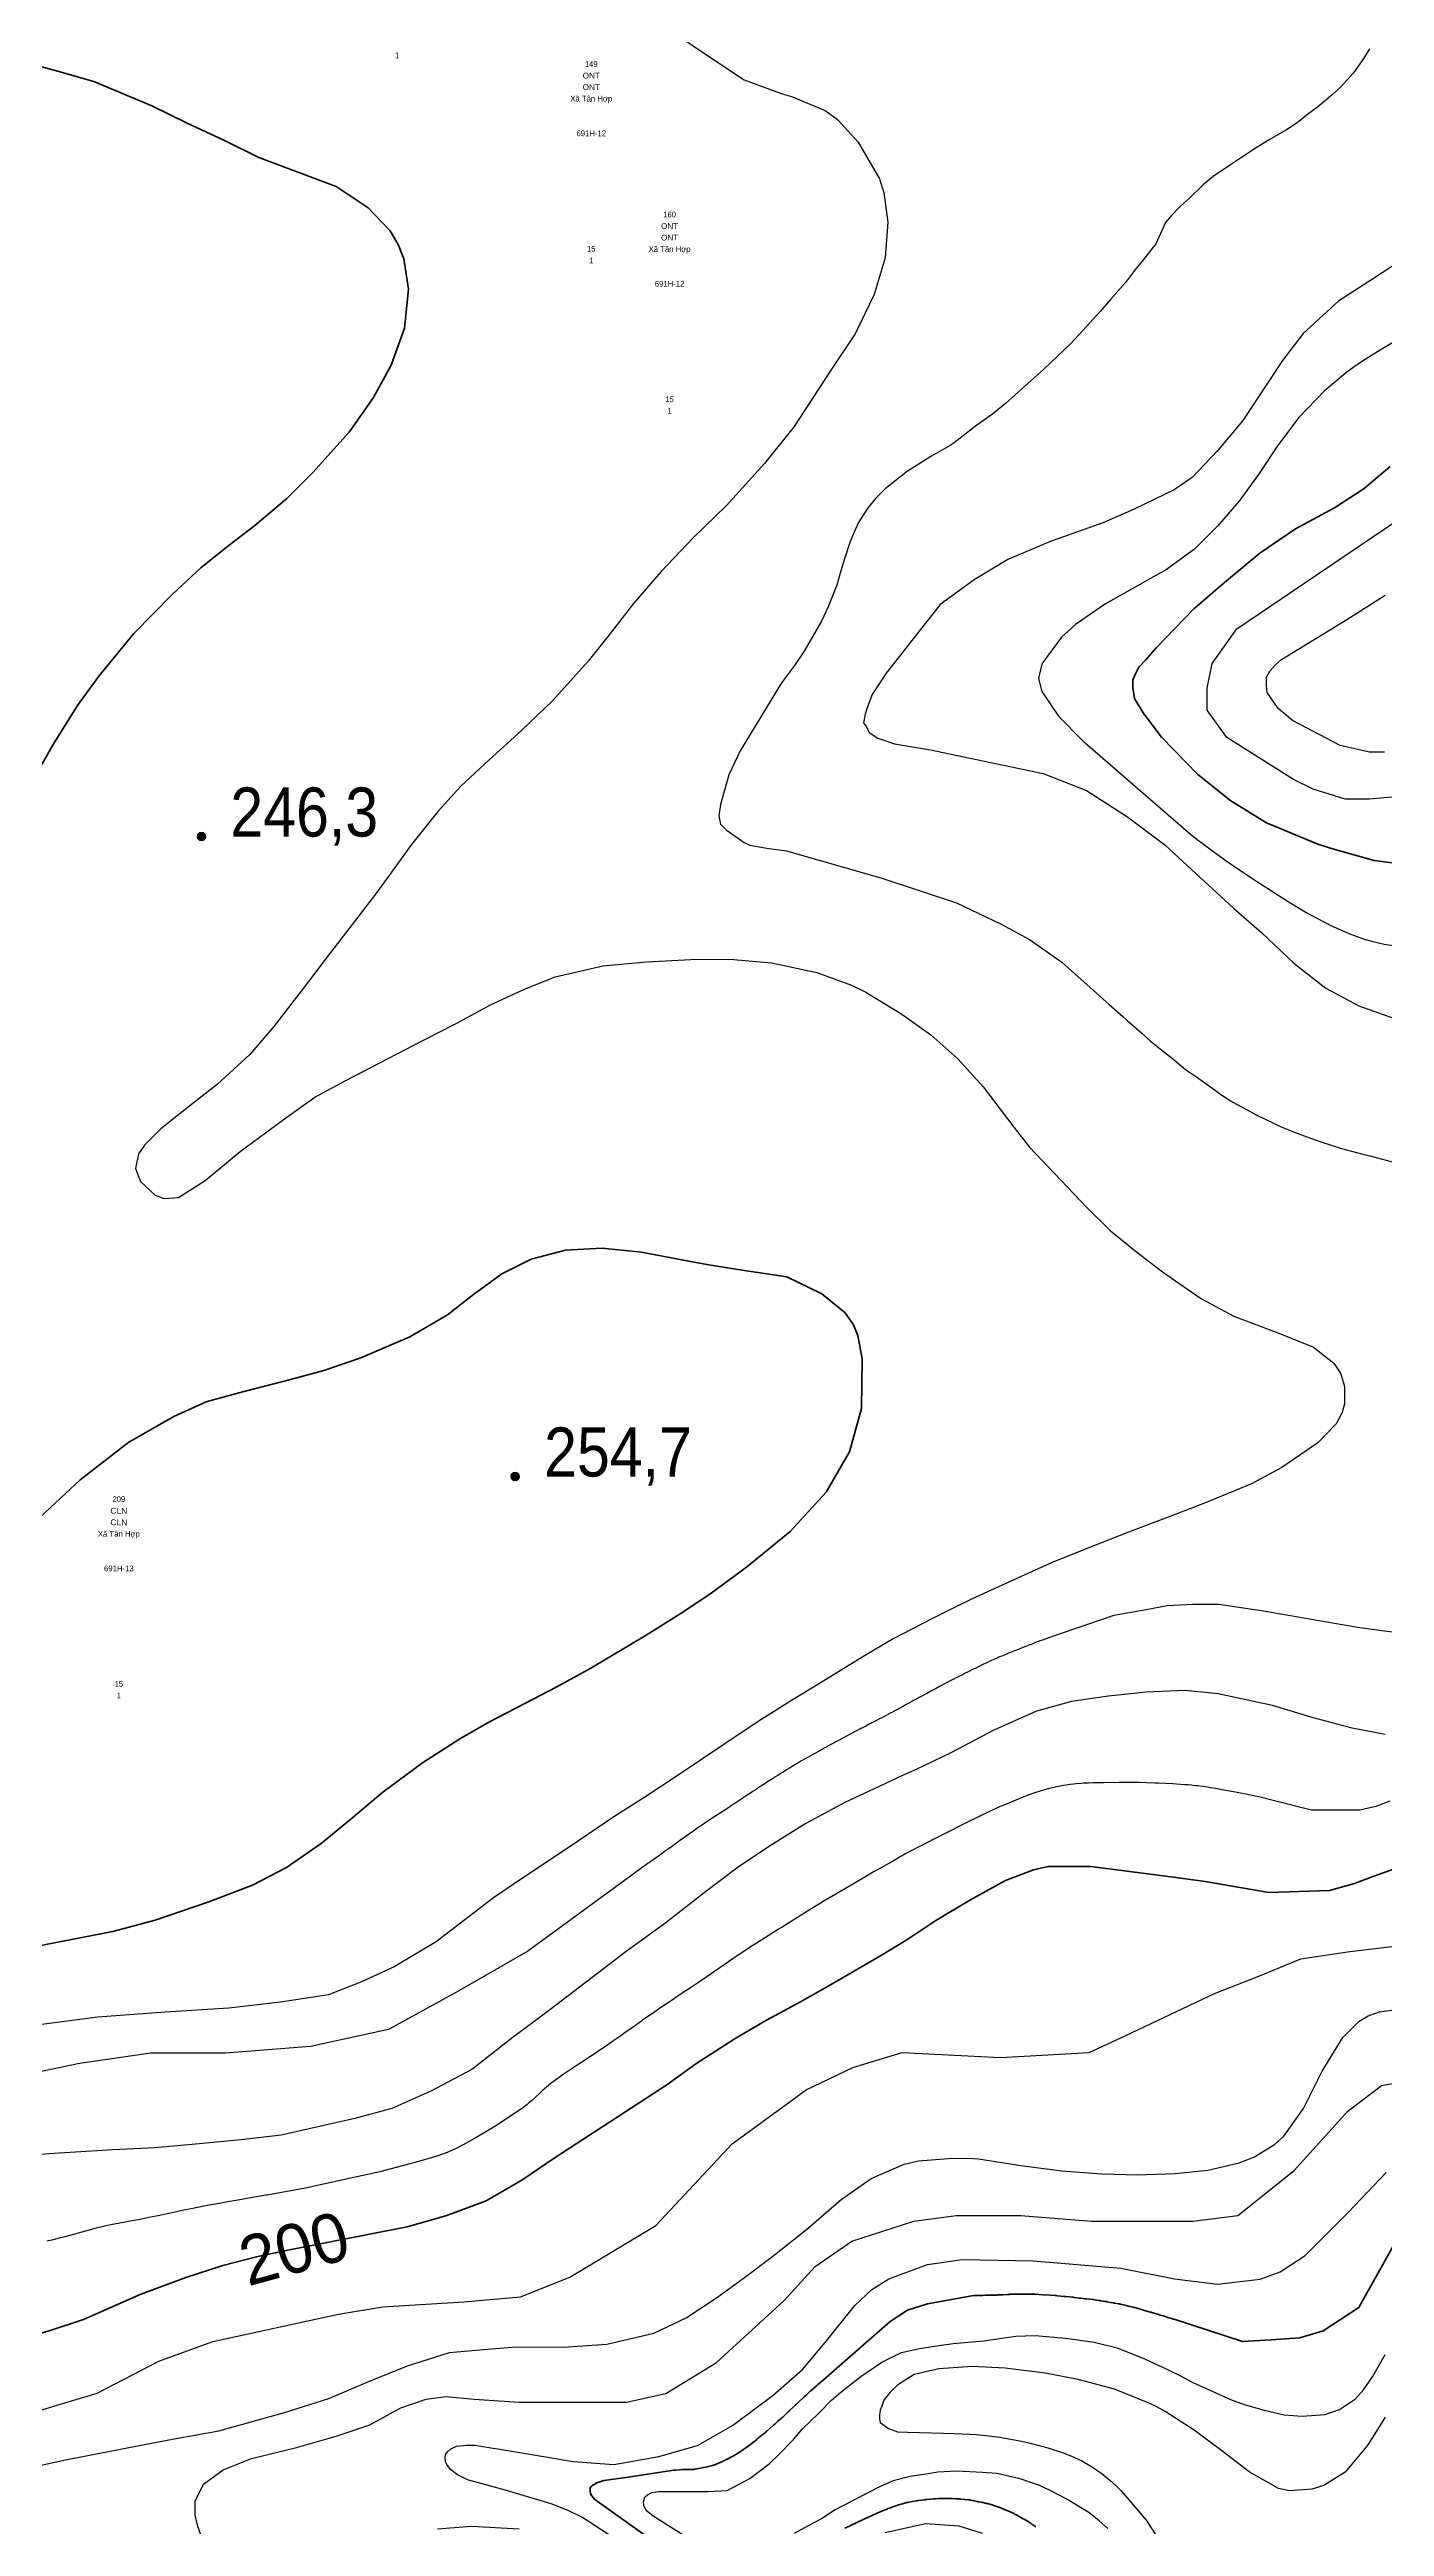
# Model space of a CAD drawing. Header units: metres. Extents: x 549268 to 556659, y 1838059 to 1844558.
# Drawn here: x 554868 to 555331, y 1839774 to 1840632 of the extents above; entities that cross this region are included whole.
import ezdxf
from ezdxf.enums import TextEntityAlignment as Align

# ---------------------------------------------------------------- set-up
doc = ezdxf.new("R2010")
doc.units = ezdxf.units.M
doc.header["$LTSCALE"] = 0.8
for name, color, linetype, lineweight in [('1', 7, 'Continuous', 25), ('2', 7, 'Continuous', 53), ('5', 7, 'Continuous', 13)]:
    doc.layers.add(name, color=color, linetype=linetype, lineweight=lineweight)
doc.layers.add('15', color=7, linetype='Continuous')
doc.layers.add('4', color=7, linetype='Continuous')

msp = doc.modelspace()

# ---------------------------------------------------------------- hatches: boundary and pattern name
at = {"layer": '5'}
for points in [[(554922.58, 1840359.52, 1), (554919.58, 1840359.52, 1)], [(555031.26, 1840137.84, 1), (555028.26, 1840137.84, 1)]]:
    msp.add_hatch(color=256, dxfattribs=at).paths.add_polyline_path(points)

# ---------------------------------------------------------------- linework, layer by layer
at = {"layer": '1'}
for points in [[(555084.4, 1840638.23), (555098.06, 1840628.97), (555109.06, 1840621.67), (555122.22, 1840616.85), (555125.51, 1840615.9), (555137.09, 1840611), (555141.34, 1840607.89), (555148.58, 1840600.1), (555155.88, 1840587.34), (555157.41, 1840582.47), (555158.85, 1840572.32), (555157.95, 1840560.05), (555154.12, 1840547.28), (555147.47, 1840533.73), (555139.28, 1840521.41), (555133.13, 1840511.84), (555126.4, 1840501.56), (555116.12, 1840488.73)], [(555325.69, 1840632.45), (555323.65, 1840629.13), (555320.12, 1840624.08), (555315.88, 1840619.41), (555312.74, 1840616.42), (555307.67, 1840612.22), (555304.2, 1840609.66), (555300.66, 1840606.8), (555296.89, 1840604.3), (555290.86, 1840600.83), (555286.8, 1840598.38), (555281.01, 1840594.56), (555277.16, 1840591.95), (555271.56, 1840588.15), (555268.02, 1840585.3), (555263.3, 1840580.66), (555260.14, 1840577.86), (555256.95, 1840574.57), (555254.97, 1840572.21), (555251.56, 1840564.65), (555250.73, 1840563.7), (555247.33, 1840559.45), (555244.23, 1840555.59), (555241.09, 1840551.51), (555235.96, 1840545.59), (555232.34, 1840541.39), (555226.36, 1840534.88), (555222.15, 1840530.26), (555217.63, 1840525.89), (555212.9, 1840521.42), (555206.29, 1840515.55), (555199.62, 1840509.6), (555195.1, 1840505.86), (555189.61, 1840502.02), (555181.76, 1840495.87), (555180.38, 1840494.94), (555175.54, 1840492.22), (555173.68, 1840491.17), (555167.69, 1840487.34), (555165.65, 1840486.06), (555157.94, 1840479.93), (555154.62, 1840476.74), (555152.02, 1840473.5), (555148.83, 1840468.57), (555147.06, 1840464.78)], [(555336.43, 1840558.91), (555326.71, 1840552.63), (555315.05, 1840545.11), (555302.64, 1840533.82), (555295.5, 1840524.41), (555281.77, 1840503.68), (555272.91, 1840493), (555264.19, 1840483.9), (555257.96, 1840479.61), (555244.1, 1840472.96), (555233.66, 1840468.35), (555219.71, 1840463.35), (555215.45, 1840461.91), (555200.42, 1840455.48), (555188.67, 1840448.49), (555176.94, 1840439.97), (555158.21, 1840416.17), (555153.37, 1840408.71), (555151.91, 1840404.81), (555150.94, 1840401.88), (555150.45, 1840398.96), (555151.42, 1840397.49), (555152.4, 1840395.54), (555155.32, 1840393.59), (555161.15, 1840391.64), (555173.62, 1840389.58), (555212.64, 1840381.35), (555227.62, 1840375.43), (555241.88, 1840366.36), (555254.79, 1840356.64), (555264.14, 1840347.97), (555278.57, 1840334.74), (555288.37, 1840326.22), (555299.48, 1840315.69), (555310.54, 1840307.06), (555321.94, 1840300.85), (555334.03, 1840296.65)], [(555340.87, 1840534.88), (555330.3, 1840528.59), (555323.29, 1840524.19), (555319.88, 1840521.85), (555317.83, 1840520.35), (555310.08, 1840513.95), (555301.21, 1840504.66), (555293.78, 1840494.84), (555287.16, 1840484.91), (555280.43, 1840475.62), (555273.05, 1840467.04), (555265.02, 1840459.04), (555255.3, 1840452.02), (555234.19, 1840440.09), (555223.87, 1840432.94), (555219.01, 1840428.57), (555212.15, 1840419.35), (555211.06, 1840414.33), (555212.11, 1840409.76), (555217.88, 1840401.23), (555226.39, 1840392.69), (555262.87, 1840361), (555263.53, 1840360.47), (555265.95, 1840358.56), (555272.54, 1840353.61), (555275.89, 1840351.22), (555279.65, 1840348.63), (555287.26, 1840343.58), (555297.43, 1840337.05), (555304.01, 1840333.15), (555307.36, 1840331.3), (555312.5, 1840328.65), (555315.11, 1840327.42), (555319.1, 1840325.72), (555324.18, 1840323.92), (555326.77, 1840323.18), (555330.7, 1840322.3), (555334.74, 1840321.71)], [(555116.12, 1840488.73), (555102.94, 1840474.18), (555091.45, 1840462.99), (555080.28, 1840451.38), (555070.74, 1840440.31), (555062.3, 1840429.37), (555055.06, 1840420.34), (555042.64, 1840406.53), (555031.89, 1840396.27), (555020.75, 1840386.15), (555010.9, 1840377.02), (555003.06, 1840368.3), (554993.85, 1840356.8), (554984.43, 1840343.79), (554981.34, 1840339.52), (554973.32, 1840329.09), (554965.13, 1840318.45), (554955.98, 1840306.41), (554946.15, 1840293.72), (554937.78, 1840284.01), (554926.66, 1840273.71), (554917, 1840266.28), (554907.03, 1840258.26), (554901.37, 1840252.67), (554899.3, 1840249.56), (554898.24, 1840244.56), (554899.98, 1840240.04), (554905.04, 1840235.3), (554908.09, 1840234.14), (554913.08, 1840234.53), (554922.38, 1840240.39), (554934.47, 1840250.42), (554949.83, 1840261.72), (554960.36, 1840269.25), (554970.89, 1840274.9), (554997.79, 1840288.84), (555009.04, 1840294.66), (555021.22, 1840301.24), (555032.98, 1840306.66), (555043.65, 1840310.92), (555060.06, 1840314.79), (555075.27, 1840316.09), (555092.75, 1840317.08), (555105.49, 1840316.98), (555118.53, 1840315.8), (555134.24, 1840312.47), (555146.23, 1840308.09), (555151.18, 1840305.64), (555163.62, 1840298.03), (555173.68, 1840290.8), (555183.1, 1840282.58), (555191.8, 1840272.78), (555202.46, 1840258.82), (555207.92, 1840251.94), (555227.49, 1840231.23), (555235.98, 1840223), (555244.93, 1840215.65), (555253.92, 1840208.78), (555267.49, 1840199.42), (555278.64, 1840193.35), (555294.84, 1840187.28), (555306.3, 1840182.64), (555313.32, 1840177.09), (555315.74, 1840173.39), (555317.05, 1840169.06), (555316.98, 1840162.97), (555316.18, 1840160.06), (555314.06, 1840156.08), (555307.71, 1840149.49), (555295.27, 1840140.91), (555284.75, 1840135.35), (555268.55, 1840128.61), (555256.88, 1840124.14), (555242.15, 1840118.59), (555226.9, 1840112.61), (555215.8, 1840108.02), (555205.01, 1840103.18), (555187.99, 1840095.41), (555182.57, 1840092.85), (555174.33, 1840088.67), (555160.7, 1840081.55), (555150.77, 1840075.68), (555135.17, 1840066.11), (555125.43, 1840060.26), (555113.88, 1840053), (555102.04, 1840044.96), (555085.82, 1840034.19), (555074.66, 1840026.79), (555063.91, 1840019.89), (555048.84, 1840009.72), (555032.27, 1839998.72), (555022.26, 1839991.91), (555002.4, 1839976.61), (554987.79, 1839967.99), (554976.55, 1839962.74), (554965.08, 1839958.34), (554948.45, 1839955.78), (554930.54, 1839953.62), (554908.49, 1839952.23), (554885.24, 1839950.52), (554858.67, 1839947.04)], [(555335.93, 1840373.35), (555325.7, 1840372.49), (555317.18, 1840372.49), (555306.09, 1840375.91), (555299.28, 1840379.33), (555276.26, 1840393.86), (555269.44, 1840403.26), (555269.44, 1840410.96), (555271.15, 1840419.51), (555279.67, 1840431.47), (555350.42, 1840479.34)], [(555147.06, 1840464.78), (555145.61, 1840461.38), (555143.84, 1840455.69), (555142.54, 1840451.53), (555141.11, 1840446.58), (555138.19, 1840439.14), (555135.85, 1840434.16), (555132.83, 1840428.97), (555129.81, 1840423.78), (555126.48, 1840418.83), (555122, 1840412.77), (555107.64, 1840389.2), (555103.74, 1840380.9), (555100.83, 1840370.66), (555100.34, 1840366.76), (555100.83, 1840363.83), (555102.77, 1840361.88), (555109.1, 1840357.49), (555111.04, 1840356.51), (555116.88, 1840355.53), (555123.69, 1840354.56), (555156.79, 1840345.16), (555182.56, 1840336.51), (555198.13, 1840329.19), (555207.86, 1840323.82), (555219.05, 1840316.01), (555235.52, 1840301.34), (555240.2, 1840297.2), (555241.77, 1840295.83), (555246.83, 1840291.38), (555249.66, 1840288.73), (555254.3, 1840285.02), (555257.45, 1840282.62), (555261.95, 1840278.88), (555265.38, 1840276.51), (555271.04, 1840272.49), (555274.49, 1840269.98), (555278.35, 1840267.51), (555284.56, 1840264.18), (555286.82, 1840262.88), (555295.29, 1840258.88), (555299.64, 1840257.18), (555303.98, 1840255.47), (555308.75, 1840253.81), (555315.98, 1840251.44), (555321.21, 1840250.04), (555326.28, 1840248.77), (555334.85, 1840246.47)], [(555330.85, 1840388.76), (555325.66, 1840388.81), (555315.53, 1840391.09), (555299.02, 1840399.76), (555294.05, 1840403.87), (555290.24, 1840409.45), (555289.95, 1840411.79), (555289.95, 1840414.73), (555291.12, 1840416.78), (555293.17, 1840419.13), (555295.22, 1840420.89), (555317.83, 1840434.77), (555331.13, 1840443.15)], [(555333.49, 1840083.94), (555327.55, 1840084.77), (555321.55, 1840085.52), (555289.61, 1840091.12), (555273.56, 1840093.55), (555264.31, 1840093.55), (555255.56, 1840093.07), (555248.26, 1840091.6), (555237.07, 1840089.65), (555214.83, 1840082.04), (555213.88, 1840081.69), (555213.61, 1840081.6), (555213.35, 1840081.5), (555212.41, 1840081.18), (555211.47, 1840080.86), (555211.21, 1840080.76), (555210.95, 1840080.66), (555209.99, 1840080.3), (555209, 1840079.91), (555208.72, 1840079.8), (555208.43, 1840079.68), (555207.35, 1840079.26), (555206.24, 1840078.82), (555205.93, 1840078.7), (555205.62, 1840078.58), (555204.49, 1840078.14), (555203.35, 1840077.69), (555203.03, 1840077.56), (555202.7, 1840077.43), (555201.52, 1840076.95), (555200.36, 1840076.47), (555200.04, 1840076.34), (555199.73, 1840076.22), (555198.62, 1840075.77), (555197.54, 1840075.32), (555197.24, 1840075.2), (555196.94, 1840075.07), (555195.86, 1840074.6), (555194.77, 1840074.11), (555194.47, 1840073.97), (555194.16, 1840073.83), (555193.06, 1840073.32), (555191.94, 1840072.79), (555191.63, 1840072.64), (555191.32, 1840072.49), (555190.18, 1840071.94), (555189.02, 1840071.37), (555188.69, 1840071.21), (555188.36, 1840071.05), (555187.14, 1840070.44), (555185.94, 1840069.83), (555185.62, 1840069.67), (555185.3, 1840069.51), (555184.2, 1840068.95), (555183.12, 1840068.39), (555182.81, 1840068.24), (555182.5, 1840068.08), (555181.36, 1840067.48), (555180.21, 1840066.89), (555179.9, 1840066.72), (555179.59, 1840066.56), (555178.5, 1840065.99), (555177.4, 1840065.41), (555177.09, 1840065.24), (555176.77, 1840065.07), (555175.58, 1840064.44), (555174.37, 1840063.79), (555174.04, 1840063.61), (555173.71, 1840063.44), (555172.56, 1840062.82), (555171.42, 1840062.2), (555171.11, 1840062.03), (555170.8, 1840061.86), (555169.67, 1840061.24), (555168.57, 1840060.64), (555168.27, 1840060.47), (555167.96, 1840060.31), (555166.89, 1840059.73), (555165.82, 1840059.15), (555165.51, 1840058.99), (555165.21, 1840058.82), (555164.11, 1840058.21), (555162.98, 1840057.59), (555162.67, 1840057.41), (555162.35, 1840057.24), (555161.19, 1840056.63), (555159.98, 1840056)], [(555235.21, 1840061.78), (555222.41, 1840059.9), (555210.33, 1840056.6), (555195.35, 1840049.9), (555180.4, 1840041.99), (555168.85, 1840036.41), (555163.94, 1840034.28), (555155.84, 1840030.49), (555143.92, 1840024.87), (555130.4, 1840017.67), (555117.45, 1840009.51), (555106.99, 1840002.55), (555095.15, 1839993.67), (555081.89, 1839983.23), (555068.2, 1839973.3), (555040.26, 1839951.88), (555029.02, 1839943.63), (555014.78, 1839932.37), (555000.54, 1839924.87), (554987.04, 1839918.87), (554974.25, 1839915.48), (554948.64, 1839909.64), (554934.72, 1839908.09), (554917.81, 1839906.39), (554904.89, 1839905.3), (554890.35, 1839904.57), (554870.04, 1839903.37), (554853.25, 1839902.21)], [(555331.09, 1840048.48), (555319.71, 1840050.68), (555305.83, 1840054.4), (555292.09, 1840058.5), (555273.21, 1840062.5), (555261.67, 1840063.66), (555248.26, 1840063.12), (555235.21, 1840061.78)], [(555159.98, 1840056), (555159.64, 1840055.82), (555159.29, 1840055.64), (555158.01, 1840054.95), (555156.69, 1840054.25), (555156.33, 1840054.06), (555155.96, 1840053.87), (555154.64, 1840053.18), (555153.31, 1840052.5), (555152.93, 1840052.3), (555152.56, 1840052.11), (555151.18, 1840051.4), (555149.81, 1840050.69), (555149.44, 1840050.49), (555149.07, 1840050.3), (555147.76, 1840049.6), (555146.47, 1840048.92), (555146.12, 1840048.73), (555145.77, 1840048.54), (555144.5, 1840047.89), (555143.26, 1840047.24), (555142.93, 1840047.06), (555142.6, 1840046.89), (555141.45, 1840046.26), (555140.34, 1840045.64), (555140.03, 1840045.48), (555139.73, 1840045.31), (555138.67, 1840044.74), (555137.61, 1840044.17), (555137.31, 1840044.01), (555137.01, 1840043.85), (555135.92, 1840043.25), (555134.81, 1840042.63), (555134.5, 1840042.45), (555134.18, 1840042.28), (555133.04, 1840041.63), (555131.86, 1840040.97), (555131.53, 1840040.78), (555131.19, 1840040.59), (555129.96, 1840039.89), (555128.72, 1840039.18), (555128.38, 1840038.99), (555128.04, 1840038.79), (555126.83, 1840038.07), (555125.63, 1840037.35), (555125.29, 1840037.15), (555124.96, 1840036.95), (555123.74, 1840036.21), (555122.53, 1840035.47), (555122.2, 1840035.26), (555121.86, 1840035.05), (555120.67, 1840034.3), (555119.5, 1840033.55), (555119.18, 1840033.34), (555118.86, 1840033.13), (555117.73, 1840032.4), (555116.61, 1840031.67), (555116.3, 1840031.47), (555115.98, 1840031.27), (555114.85, 1840030.53), (555113.75, 1840029.82), (555113.45, 1840029.62), (555113.17, 1840029.44), (555112.18, 1840028.78), (555111.23, 1840028.15), (555110.97, 1840027.98), (555110.7, 1840027.8), (555109.74, 1840027.17), (555108.76, 1840026.53), (555108.49, 1840026.35), (555108.22, 1840026.17), (555107.22, 1840025.51), (555106.19, 1840024.83), (555105.9, 1840024.64), (555105.6, 1840024.44), (555104.5, 1840023.72), (555103.35, 1840022.96), (555103.02, 1840022.74), (555102.68, 1840022.52), (555101.44, 1840021.71), (555100.2, 1840020.9), (555099.86, 1840020.68), (555099.53, 1840020.46), (555098.37, 1840019.69), (555097.22, 1840018.93), (555096.58, 1840018.51), (555095.43, 1840017.74), (555094.28, 1840016.97), (555093.97, 1840016.75), (555093.66, 1840016.54), (555092.56, 1840015.78), (555091.48, 1840015.01), (555091.18, 1840014.8), (555090.88, 1840014.59), (555089.78, 1840013.83), (555088.66, 1840013.03), (555088.34, 1840012.8), (555088.02, 1840012.57), (555086.81, 1840011.69), (555085.59, 1840010.79), (555085.26, 1840010.55)], [(555332.74, 1840025.33), (555327.81, 1840023.47), (555322.26, 1840022.23), (555315.47, 1840022.23), (555305.61, 1840022.23), (555292.29, 1840025.63), (555287.35, 1840026.83), (555286.07, 1840027.11), (555283.51, 1840027.64), (555280.95, 1840028.15), (555279.24, 1840028.48), (555275.82, 1840029.11), (555272.32, 1840029.72), (555270.57, 1840030.01), (555268.82, 1840030.28), (555267.95, 1840030.41), (555266.19, 1840030.64), (555265.31, 1840030.74), (555263.99, 1840030.89), (555262.71, 1840031.01), (555261.85, 1840031.08), (555260.14, 1840031.2), (555257.57, 1840031.34), (555252.42, 1840031.57), (555251.28, 1840031.62), (555245.72, 1840031.82), (555244.36, 1840031.83), (555241.64, 1840031.84), (555238.93, 1840031.81), (555233.5, 1840031.73), (555230.05, 1840031.67), (555228.33, 1840031.62), (555226.61, 1840031.55), (555225.75, 1840031.5), (555224.03, 1840031.37), (555223.18, 1840031.29), (555221.9, 1840031.14), (555220.56, 1840030.96), (555219.68, 1840030.81), (555219.09, 1840030.71), (555217.91, 1840030.48), (555217.03, 1840030.29), (555216.44, 1840030.16), (555215.28, 1840029.88), (555214.69, 1840029.74), (555213.53, 1840029.43), (555212.38, 1840029.1), (555211.61, 1840028.87), (555210.09, 1840028.39), (555209.09, 1840028.06), (555206.83, 1840027.21), (555205.7, 1840026.77), (555204.01, 1840026.11), (555201.49, 1840025.08), (555198.98, 1840024.02), (555197.74, 1840023.47), (555196.51, 1840022.92), (555194.08, 1840021.8), (555191.65, 1840020.65), (555190.04, 1840019.87), (555186.83, 1840018.29), (555183.17, 1840016.47), (555180.73, 1840015.25), (555175.87, 1840012.8), (555171.35, 1840010.5), (555169.1, 1840009.33), (555166.86, 1840008.15), (555165.74, 1840007.55), (555164.67, 1840006.97), (555160.77, 1840004.73), (555156.33, 1840002.21), (555154.12, 1840000.95), (555150.8, 1839999.04), (555147.46, 1839997.09), (555140.78, 1839993.16), (555136.44, 1839990.58), (555134.28, 1839989.28), (555131.05, 1839987.3), (555128.84, 1839985.92), (555124.43, 1839983.15), (555122.22, 1839981.77), (555121.11, 1839981.09), (555120.83, 1839980.92), (555112.04, 1839975.42), (555105.63, 1839971.09), (555102.44, 1839968.9), (555100.31, 1839967.43), (555096.07, 1839964.49), (555092.87, 1839962.3), (555090.78, 1839960.9), (555086.58, 1839958.11), (555083.43, 1839956.01), (555080.22, 1839953.84), (555078.1, 1839952.39), (555073.85, 1839949.46), (555073.49, 1839949.21), (555070.22, 1839946.88)], [(555085.26, 1840010.55), (555084.92, 1840010.31), (555083.72, 1840009.45), (555082.52, 1840008.6), (555082.18, 1840008.36), (555081.84, 1840008.11), (555080.61, 1840007.22), (555079.38, 1840006.34), (555079.05, 1840006.1), (555078.72, 1840005.87), (555077.56, 1840005.06), (555076.44, 1840004.27), (555076.14, 1840004.06), (555075.83, 1840003.85), (555074.75, 1840003.09), (555073.69, 1840002.34), (555073.4, 1840002.13), (555073.11, 1840001.92)], [(555073.11, 1840001.92), (555034.12, 1839973.4), (555009.42, 1839959.25), (554985.9, 1839946.27), (554958.84, 1839940.38), (554929.44, 1839938.02), (554903.56, 1839938.02), (554878.86, 1839934.48), (554850.63, 1839928.58)], [(554853.46, 1839810.88), (554885, 1839820.28), (554906.31, 1839831.4), (554925.06, 1839838.24), (554968.53, 1839847.64), (554983.88, 1839850.2), (555012.01, 1839851.91), (555031.61, 1839853.62), (555048.66, 1839860.46), (555078.49, 1839878.41), (555104.92, 1839906.62), (555130.49, 1839925.42), (555146.68, 1839933.12), (555163.73, 1839938.25), (555197.82, 1839936.54), (555228.51, 1839938.25), (555241.3, 1839944.23), (555271.98, 1839958.76), (555287.33, 1839964.74), (555301.82, 1839970.73), (555318.86, 1839973.29), (555333.35, 1839975)], [(554844.75, 1839790.83), (554873.98, 1839797.2), (554885.34, 1839799.38), (554898.9, 1839802), (554911.64, 1839804.43), (554927.05, 1839807.25), (554949.87, 1839813.6), (554965.23, 1839818.49), (554979.26, 1839824.43), (554992.44, 1839829.72), (555006.99, 1839834.41), (555018.76, 1839835.42), (555030.08, 1839836.3), (555046.37, 1839836.22), (555061.51, 1839837.23), (555077.74, 1839841.08), (555088.94, 1839846.43), (555099.51, 1839853.3), (555109.21, 1839860.36), (555118.98, 1839867.7), (555130.67, 1839877.04), (555142.64, 1839887.34), (555153.06, 1839894.66), (555164.49, 1839899.66), (555169.46, 1839900.83), (555179.81, 1839901.54), (555186.16, 1839901.68), (555190.21, 1839901.47), (555204.87, 1839899.15), (555219.11, 1839897.35), (555232.89, 1839896.25), (555245.28, 1839895.93), (555258.32, 1839896.43), (555269.71, 1839897.59), (555280.46, 1839900.03), (555285.59, 1839902.05), (555292.79, 1839906.46), (555295.93, 1839909.27), (555302.82, 1839918.92), (555309.26, 1839931.8), (555316.48, 1839943.54), (555321.96, 1839949.04), (555325.2, 1839951.05), (555329.09, 1839952.45), (555337.47, 1839953.52)], [(555070.22, 1839946.88), (555067.41, 1839944.88), (555066.01, 1839943.89), (555063.89, 1839942.41), (555060.7, 1839940.21), (555057.34, 1839937.94), (555055.09, 1839936.44), (555050.56, 1839933.46), (555047.74, 1839931.6), (555046.35, 1839930.65), (555044.96, 1839929.68), (555044.28, 1839929.19), (555042.93, 1839928.18), (555042.26, 1839927.66), (555041.28, 1839926.87), (555040.6, 1839926.29), (555039.25, 1839925.1), (555038.37, 1839924.3), (555036.61, 1839922.68), (555035.27, 1839921.48), (555034.37, 1839920.7), (555033.91, 1839920.32), (555033.22, 1839919.75), (555032.51, 1839919.21), (555032.15, 1839918.94), (555031.89, 1839918.75), (555026.53, 1839915.24), (555023.24, 1839913.03), (555016.49, 1839908.92), (555011.76, 1839906.29), (555009.35, 1839905.08), (555005.65, 1839903.45), (555001.9, 1839902.11), (554994.22, 1839899.92), (554982.84, 1839896.96), (554970.13, 1839894.14), (554956.58, 1839891.22), (554943.73, 1839888.91), (554943.37, 1839888.85), (554933.7, 1839887.1), (554930.2, 1839886.53), (554928.45, 1839886.24), (554925.83, 1839885.78), (554923.21, 1839885.31), (554921.9, 1839885.06), (554918.06, 1839884.31), (554915.5, 1839883.78), (554910.39, 1839882.7), (554905.38, 1839881.63), (554902.87, 1839881.1), (554900.36, 1839880.59), (554899.1, 1839880.34), (554897.02, 1839879.94), (554892.86, 1839879.17), (554889.74, 1839878.57), (554887.66, 1839878.14), (554886.63, 1839877.92), (554885.08, 1839877.57), (554884.57, 1839877.45), (554876.76, 1839875.31), (554874.53, 1839874.69), (554873.41, 1839874.39), (554871.74, 1839873.95), (554870.06, 1839873.53), (554869.21, 1839873.32), (554867.53, 1839872.93)], [(554918.89, 1839778.03), (554918.89, 1839782.93), (554921.82, 1839788.8), (554928.65, 1839793.7), (554938.42, 1839797.61), (554954.03, 1839801.53), (554967.7, 1839805.45), (554979.41, 1839809.36), (554990.15, 1839815.23), (554998.94, 1839818.17), (555005.77, 1839819.15), (555015.53, 1839818.17), (555031.15, 1839817.19), (555045.79, 1839817.19), (555068.25, 1839817.19), (555081.91, 1839820.13), (555099.48, 1839830.9), (555122.91, 1839852.43), (555133.65, 1839864.18), (555146.34, 1839872.99), (555167.82, 1839879.84), (555182.46, 1839881.8), (555204.91, 1839881.8), (555229.32, 1839879.84), (555247.86, 1839879.84), (555264.46, 1839879.84), (555280.08, 1839881.8), (555299.6, 1839897.47), (555318.15, 1839918.02), (555329.86, 1839926.83), (555351.34, 1839930.75)], [(555007.47, 1839800.99), (555009.47, 1839801.99), (555012.89, 1839802.28), (555015.75, 1839802.28), (555030, 1839799.99), (555049.88, 1839796.62), (555063.95, 1839795.61), (555079.46, 1839798.31), (555092.85, 1839802.21), (555105.05, 1839809.11), (555119.13, 1839819.63), (555129.27, 1839828.44), (555137.16, 1839837.88), (555147.36, 1839850.7), (555153.28, 1839856.17), (555159.19, 1839859.95), (555172.51, 1839864.86), (555184.6, 1839866.56), (555209.11, 1839866.1), (555239.51, 1839863.62), (555258.12, 1839859.89), (555273.01, 1839858.03), (555287.81, 1839859.81), (555294.72, 1839862.38), (555303.42, 1839867.94), (555318.29, 1839882.84), (555331.44, 1839896.72)], [(555090, 1839769.85), (555077.54, 1839777.66), (555075.13, 1839779.6), (555074.32, 1839781.37), (555074.16, 1839782.82), (555074.64, 1839784.27), (555075.61, 1839785.08), (555077.06, 1839785.89), (555079.47, 1839786.21), (555083.97, 1839786.21), (555088.64, 1839786.21), (555096.46, 1839786.23), (555103.12, 1839786.54), (555111.06, 1839790.69), (555117.76, 1839795.84), (555120.98, 1839798.9), (555126.09, 1839804.3), (555129.25, 1839807.93), (555134.79, 1839813.24), (555139.26, 1839817.86), (555142.52, 1839820.64), (555149.46, 1839826.1), (555156.75, 1839831.04), (555163.51, 1839834.35), (555169.76, 1839835.75), (555176.49, 1839836.77), (555181.4, 1839837.45), (555191.96, 1839838.48), (555203.19, 1839840), (555209.85, 1839840.3), (555220.36, 1839839.32), (555224.54, 1839838.79), (555230.33, 1839838), (555238.24, 1839836.02), (555247.77, 1839832.23), (555255.43, 1839828.66), (555260.24, 1839826.34), (555264.49, 1839823.96), (555268.83, 1839822.02), (555277.52, 1839818.13), (555282.27, 1839816.38), (555289.18, 1839814.43), (555296.06, 1839812.77), (555302.37, 1839812.32), (555310.28, 1839812.91), (555315.22, 1839814.59), (555320.79, 1839818.34), (555323.58, 1839821.5), (555326.65, 1839825.96), (555331.06, 1839833.71)], [(555317.21, 1839792.95), (555309.84, 1839788.36), (555305.67, 1839787.01), (555297.95, 1839786.49), (555294.19, 1839787.23), (555283.94, 1839792.99), (555274.46, 1839800.36), (555264.94, 1839807.47), (555254.85, 1839813.93), (555251.97, 1839815.52), (555249.59, 1839816.73), (555237.37, 1839821.65), (555224.72, 1839825.08), (555213.27, 1839827.25), (555199.51, 1839828.98), (555188.07, 1839829.54), (555176.43, 1839828.72), (555167.91, 1839826.77), (555162.3, 1839823.21), (555159.58, 1839820.63), (555157.49, 1839817.9), (555156.69, 1839815.8), (555156.2, 1839814.36), (555155.88, 1839812.58), (555155.88, 1839811.46), (555156.2, 1839810.17), (555159.09, 1839808.08), (555160.38, 1839807.59), (555162.14, 1839806.95), (555165.68, 1839806.79), (555178.13, 1839806.42), (555181.89, 1839806.37), (555189.55, 1839805.92), (555194.86, 1839805.37), (555197.49, 1839805.02), (555201.42, 1839804.39), (555205.72, 1839803.54), (555208.57, 1839802.89), (555214.23, 1839801.36), (555219.57, 1839799.6), (555222.18, 1839798.58), (555225.98, 1839796.82), (555229.36, 1839794.89), (555231.53, 1839793.44), (555232.94, 1839792.42), (555235.69, 1839790.21), (555237.88, 1839788.2), (555239.6, 1839786.5), (555248.43, 1839776.18), (555254.54, 1839766.55)], [(555331.03, 1839811.95), (555329.28, 1839809.03), (555325.04, 1839802.39), (555324.74, 1839801.94), (555317.21, 1839792.95)], [(555064.36, 1839769.88), (555052.87, 1839777.3), (555048.05, 1839779.62), (555042.24, 1839781.97), (555025.89, 1839786.86), (555013.18, 1839790.25), (555009.75, 1839791.97), (555007.33, 1839793.83), (555006.04, 1839795.55), (555005.61, 1839796.55), (555005.47, 1839798.27), (555005.75, 1839799.27), (555006.47, 1839800.13), (555007.47, 1839800.99)], [(555235.02, 1839773.43), (555232.02, 1839776.09), (555228.43, 1839778.97), (555220.64, 1839783.67), (555215.05, 1839786.61), (555211.3, 1839788.34), (555204.64, 1839790.6), (555196.61, 1839792.42), (555191.58, 1839792.86), (555182.7, 1839793.31), (555176.19, 1839792.87), (555172.13, 1839792.28), (555166.53, 1839791.38), (555160.71, 1839789.89), (555155.68, 1839787.77), (555140.6, 1839779.84), (555135.81, 1839776.75), (555130.97, 1839774.22), (555126.4, 1839771.72)], [(554920.84, 1839771.18), (554919.87, 1839774.12), (554918.89, 1839778.03)], [(555031.15, 1839773.14), (555014.56, 1839774.12), (555002.84, 1839773.14)], [(555191.61, 1839771.63), (555183.52, 1839774.17), (555171.89, 1839775.03), (555157.85, 1839771.91)]]:
    msp.add_lwpolyline(points, dxfattribs=at)
at = {"layer": '2'}
for points in [[(554857.73, 1840628.31), (554869.64, 1840625.11), (554883.82, 1840621.11), (554903.84, 1840612.68), (554916.35, 1840606.58), (554928.83, 1840600.77), (554940.98, 1840594.71), (554953.91, 1840589.94), (554967.73, 1840584.69), (554978.83, 1840577.32), (554986.41, 1840569.32), (554989.24, 1840564.66), (554991.15, 1840559.71), (554992.78, 1840549.12), (554991.46, 1840535.59), (554986.8, 1840522.82), (554980.64, 1840511.64), (554972.24, 1840499.59), (554959.68, 1840485.66), (554950.7, 1840476.59), (554939.6, 1840467.33), (554930.25, 1840460.1), (554920.86, 1840452.66), (554910.89, 1840443.39), (554897.65, 1840429.88), (554885.54, 1840415.09), (554878.14, 1840404.9), (554869.69, 1840391.36), (554862.02, 1840377.84)], [(555332.78, 1840487.69), (555323.79, 1840480.06), (555313.58, 1840473.41), (555299.97, 1840466.11), (555287.62, 1840457.64), (555276.12, 1840448.14), (555264.84, 1840438.47), (555251.92, 1840424.99), (555248.12, 1840420.59), (555245.78, 1840418.25), (555244.61, 1840415.9), (555243.73, 1840413.85), (555243.73, 1840411.21), (555244.31, 1840407.39), (555247.24, 1840402.4), (555253.67, 1840393.9), (555266.25, 1840380.99), (555277.66, 1840371.89), (555289.95, 1840364.27), (555307.79, 1840356.84), (555313.61, 1840355.04), (555327.22, 1840351.21), (555341.46, 1840349.41)], [(554863.51, 1840122.12), (554879.09, 1840136.72), (554895.97, 1840149.79), (554911.56, 1840158.62), (554922.76, 1840163.73), (554934.46, 1840166.92), (554951.93, 1840171.45), (554963.42, 1840174.55), (554976.25, 1840178.99), (554993.21, 1840186.21), (555006.32, 1840193.86), (555015.31, 1840200.86), (555025.16, 1840208.08), (555035.31, 1840213.14), (555047.22, 1840216.28), (555059.91, 1840216.91), (555073.44, 1840215.58), (555088.05, 1840212.75), (555092.37, 1840211.96), (555096.82, 1840211.18), (555108.38, 1840209.28), (555123.78, 1840206.96), (555135.98, 1840201.12), (555144.05, 1840194.53), (555146.95, 1840190.42), (555148.45, 1840186.69), (555149.88, 1840178.55), (555149.72, 1840161.41), (555145.59, 1840146.44), (555137.41, 1840132.44), (555124.96, 1840118.81), (555109.84, 1840106.43), (555097.58, 1840097.47), (555087.81, 1840090.83)], [(555087.81, 1840090.83), (555075.17, 1840082.82), (555055.99, 1840071.4), (555044.15, 1840065.03), (555032.82, 1840059.13), (555020.63, 1840052.78), (555010.55, 1840047.02), (554997.6, 1840038.62), (554983.85, 1840028.44), (554972.89, 1840019.2), (554962.49, 1840010.66), (554950.51, 1840002.36), (554938.78, 1839996.28), (554923.63, 1839990.53), (554905.09, 1839984.19), (554890.38, 1839980.24), (554875.48, 1839977.33), (554861.9, 1839974.64)], [(555333.97, 1840001.83), (555327.19, 1839999.35), (555320.41, 1839996.88), (555311.77, 1839994.41), (555290.81, 1839993.79), (555268.72, 1839997.54), (555256.84, 1839999.13), (555240.8, 1840001.2), (555229.03, 1840002.71), (555214.34, 1840002.69), (555209.27, 1840001.6), (555199.53, 1839997.87), (555187.18, 1839991.09), (555175.5, 1839984.09), (555165.39, 1839977.37), (555155.48, 1839971.31), (555139.74, 1839962.19), (555128.55, 1839955.81), (555116.8, 1839949.56), (555105.9, 1839943.12), (555092.36, 1839934.42), (555082.31, 1839927.14), (555043.62, 1839901.98), (555032.01, 1839894.1), (555019.64, 1839886.97), (555005.78, 1839881.72), (554992.28, 1839877.97), (554951.52, 1839869.97), (554940.09, 1839867.5), (554928.44, 1839864.53), (554915.7, 1839860.41), (554899.8, 1839854.45), (554880.25, 1839845.84), (554868.7, 1839841.95), (554857.73, 1839838.78)], [(555216.78, 1839854.11), (555217.18, 1839854.08), (555217.57, 1839854.05), (555218.79, 1839853.93), (555219.89, 1839853.82), (555220.2, 1839853.79), (555220.51, 1839853.76), (555221.65, 1839853.65), (555222.75, 1839853.54), (555223.04, 1839853.51), (555223.32, 1839853.47), (555224.28, 1839853.37), (555225.17, 1839853.26), (555225.41, 1839853.23), (555225.64, 1839853.21), (555226.45, 1839853.12), (555227.27, 1839853.03), (555227.51, 1839853.01), (555227.75, 1839852.98), (555228.67, 1839852.88), (555229.63, 1839852.76), (555229.89, 1839852.72), (555230.15, 1839852.69), (555231.09, 1839852.55), (555232.02, 1839852.4), (555232.28, 1839852.36), (555232.54, 1839852.32), (555233.46, 1839852.18), (555234.41, 1839852.02), (555234.68, 1839851.98), (555234.95, 1839851.93), (555235.96, 1839851.74), (555236.93, 1839851.56), (555237.18, 1839851.52), (555237.42, 1839851.48), (555238.18, 1839851.36), (555238.96, 1839851.23), (555239.21, 1839851.18), (555239.46, 1839851.13), (555240.49, 1839850.88), (555241.53, 1839850.62), (555241.8, 1839850.55), (555242.06, 1839850.49), (555242.93, 1839850.3), (555243.82, 1839850.08), (555244.09, 1839850.01), (555244.38, 1839849.94), (555245.51, 1839849.61), (555246.71, 1839849.26), (555247.03, 1839849.16), (555247.36, 1839849.07), (555248.52, 1839848.73), (555249.67, 1839848.39), (555249.99, 1839848.3), (555250.3, 1839848.2), (555251.43, 1839847.87), (555252.54, 1839847.54), (555252.84, 1839847.45), (555253.13, 1839847.36), (555254.18, 1839847.03), (555255.18, 1839846.72), (555255.45, 1839846.64), (555255.71, 1839846.56), (555256.6, 1839846.28), (555257.46, 1839846.03), (555257.7, 1839845.95), (555257.95, 1839845.88), (555281.69, 1839838.19), (555291.62, 1839838.81), (555301.54, 1839839.43), (555309.61, 1839841.91), (555322.01, 1839849.97), (555335.69, 1839874.52)], [(555088.41, 1839793.83), (555089.77, 1839793.83), (555091.15, 1839793.87), (555091.52, 1839793.9), (555091.89, 1839793.94), (555093.2, 1839794.15), (555094.51, 1839794.43), (555094.88, 1839794.51), (555095.26, 1839794.59), (555096.67, 1839794.89), (555098.09, 1839795.26), (555098.47, 1839795.38), (555098.85, 1839795.51), (555100.18, 1839796.04), (555101.5, 1839796.63), (555101.86, 1839796.8), (555102.23, 1839796.98), (555103.58, 1839797.63), (555104.88, 1839798.31), (555105.23, 1839798.5), (555105.56, 1839798.69), (555106.72, 1839799.39), (555107.84, 1839800.12), (555108.16, 1839800.33), (555108.48, 1839800.55), (555109.65, 1839801.36), (555110.8, 1839802.19), (555111.11, 1839802.42), (555111.4, 1839802.64), (555112.43, 1839803.46), (555113.46, 1839804.3), (555113.76, 1839804.55), (555114.07, 1839804.8), (555115.23, 1839805.74), (555116.4, 1839806.71), (555116.71, 1839806.97), (555117.02, 1839807.23), (555118.06, 1839808.16), (555119.08, 1839809.08), (555119.37, 1839809.34), (555119.67, 1839809.6), (555120.75, 1839810.56), (555121.83, 1839811.51), (555122.12, 1839811.77), (555122.4, 1839812.03), (555123.38, 1839812.94), (555124.34, 1839813.85), (555124.61, 1839814.11), (555124.88, 1839814.36), (555125.88, 1839815.29), (555126.88, 1839816.21), (555127.15, 1839816.47), (555127.42, 1839816.72), (555128.39, 1839817.62), (555129.34, 1839818.51), (555129.6, 1839818.76), (555129.86, 1839819), (555130.78, 1839819.86), (555131.7, 1839820.71), (555131.95, 1839820.94), (555132.21, 1839821.17), (555133.15, 1839822.01), (555134.09, 1839822.83), (555134.35, 1839823.05), (555134.61, 1839823.28), (555135.56, 1839824.08), (555159.61, 1839845.13), (555165.66, 1839849.03), (555172.57, 1839851.2), (555187.97, 1839854.04), (555188.89, 1839854.08), (555189.14, 1839854.09), (555189.39, 1839854.1), (555190.3, 1839854.13), (555191.2, 1839854.15), (555191.45, 1839854.16), (555191.7, 1839854.17), (555192.62, 1839854.21), (555193.57, 1839854.24), (555193.84, 1839854.25), (555194.11, 1839854.25), (555195.13, 1839854.27), (555196.3, 1839854.29), (555196.68, 1839854.31), (555197.08, 1839854.32), (555198.69, 1839854.41), (555200.37, 1839854.51), (555200.81, 1839854.52), (555201.24, 1839854.54), (555202.69, 1839854.57), (555204.19, 1839854.58), (555204.65, 1839854.59), (555205.13, 1839854.59), (555207.04, 1839854.6), (555208.93, 1839854.59), (555209.4, 1839854.59), (555209.85, 1839854.57), (555211.27, 1839854.5), (555212.64, 1839854.41), (555215.14, 1839854.23), (555216.78, 1839854.11)], [(555074.65, 1839771.1), (555057.28, 1839783.47), (555056.31, 1839784.76), (555055.83, 1839785.56), (555055.67, 1839786.21), (555055.67, 1839787.5), (555056.31, 1839788.14), (555058.08, 1839789.27), (555060.49, 1839790.08), (555068.86, 1839791.21), (555084.66, 1839793.64), (555084.99, 1839793.65), (555085.32, 1839793.66), (555086.5, 1839793.74), (555087.7, 1839793.81), (555088.05, 1839793.82), (555088.41, 1839793.83)], [(555210.11, 1839773.98), (555209.03, 1839774.72), (555208.73, 1839774.92), (555208.44, 1839775.12), (555207.42, 1839775.79), (555206.37, 1839776.44), (555206.06, 1839776.62), (555205.75, 1839776.81), (555204.55, 1839777.48), (555203.32, 1839778.14), (555202.98, 1839778.32), (555202.64, 1839778.49), (555201.41, 1839779.07), (555200.16, 1839779.61), (555199.81, 1839779.76), (555199.46, 1839779.91), (555198.16, 1839780.42), (555196.87, 1839780.9), (555196.52, 1839781.03), (555196.17, 1839781.15), (555194.94, 1839781.56), (555193.72, 1839781.92), (555193.38, 1839782.02), (555193.03, 1839782.1), (555191.78, 1839782.38), (555190.53, 1839782.63), (555190.19, 1839782.7), (555189.85, 1839782.77), (555188.64, 1839783.03), (555187.42, 1839783.25), (555187.08, 1839783.3), (555186.73, 1839783.35), (555185.44, 1839783.49), (555184.16, 1839783.59), (555183.82, 1839783.61), (555183.48, 1839783.64), (555182.3, 1839783.73), (555181.14, 1839783.79), (555180.81, 1839783.81), (555180.48, 1839783.81), (555179.27, 1839783.83), (555178.08, 1839783.81), (555177.76, 1839783.8), (555177.45, 1839783.8), (555176.37, 1839783.75), (555175.3, 1839783.69), (555174.99, 1839783.67), (555174.67, 1839783.65), (555173.49, 1839783.56), (555172.28, 1839783.46), (555171.95, 1839783.42), (555171.62, 1839783.39), (555170.45, 1839783.24), (555169.27, 1839783.07), (555168.94, 1839783.02), (555168.6, 1839782.96), (555167.37, 1839782.76), (555166.13, 1839782.53), (555165.79, 1839782.46), (555165.45, 1839782.38), (555164.25, 1839782.1), (555163.01, 1839781.76), (555162.65, 1839781.64), (555162.28, 1839781.52), (555160.87, 1839781.02), (555159.38, 1839780.46), (555158.96, 1839780.3), (555158.54, 1839780.13), (555156.99, 1839779.52), (555155.35, 1839778.83), (555154.88, 1839778.63), (555154.4, 1839778.41), (555152.58, 1839777.58), (555150.74, 1839776.72), (555150.25, 1839776.49), (555149.76, 1839776.26), (555148.04, 1839775.46), (555146.39, 1839774.69), (555145.94, 1839774.47), (555145.51, 1839774.26), (555143.96, 1839773.5)]]:
    msp.add_lwpolyline(points, dxfattribs=at)
at = {"layer": '5'}
for centre in [(554921.08, 1840359.52), (555029.76, 1840137.84)]:
    msp.add_circle(centre, 1.5, dxfattribs=at)

# ---------------------------------------------------------------- texts
at = {"layer": '15'}
for s, width, p in [('1', 0.75, (554988.85, 1840629.16)), ('149', 0.95, (555056.1, 1840626.14)), ('ONT', 1.05, (555056.1, 1840622.14)), ('ONT', 1.05, (555056.1, 1840618.14)), ('160', 0.95, (555083.23, 1840574.02)), ('ONT', 1.05, (555083.23, 1840570.02)), ('ONT', 1.05, (555083.23, 1840566.02)), ('15', 0.95, (555056.1, 1840562.14)), ('1', 0.75, (555056.1, 1840558.14)), ('15', 0.95, (555083.23, 1840510.02)), ('1', 0.75, (555083.23, 1840506.02)), ('209', 0.95, (554892.46, 1840128.98)), ('CLN', 1.1, (554892.46, 1840124.98)), ('CLN', 1.1, (554892.46, 1840120.98)), ('15', 0.95, (554892.46, 1840064.98)), ('1', 0.75, (554892.46, 1840060.98))]:
    msp.add_text(s, height=2, dxfattribs=dict(at, width=width)).set_placement(p, align=Align.CENTER)
for s, p in [('Xã Tân Hợp', (555056.1, 1840614.14)), ('691H-12', (555056.1, 1840602.14)), ('Xã Tân Hợp', (555083.23, 1840562.02)), ('691H-12', (555083.23, 1840550.02)), ('Xã Tân Hợp', (554892.46, 1840116.98)), ('691H-13', (554892.46, 1840104.98))]:
    msp.add_text(s, height=2, dxfattribs=at).set_placement(p, align=Align.CENTER)
at = {"layer": '4'}
msp.add_text('200', height=17, rotation=15.435, dxfattribs=at).set_placement((554955.42, 1839862.27), align=Align.CENTER)
at = {"layer": '5', "width": 0.9}
for s, p in [('246,3', (554931.08, 1840359.53)), ('254,7', (555039.76, 1840137.84))]:
    msp.add_text(s, height=17, dxfattribs=at).set_placement(p)

doc.saveas('drawing.dxf')
